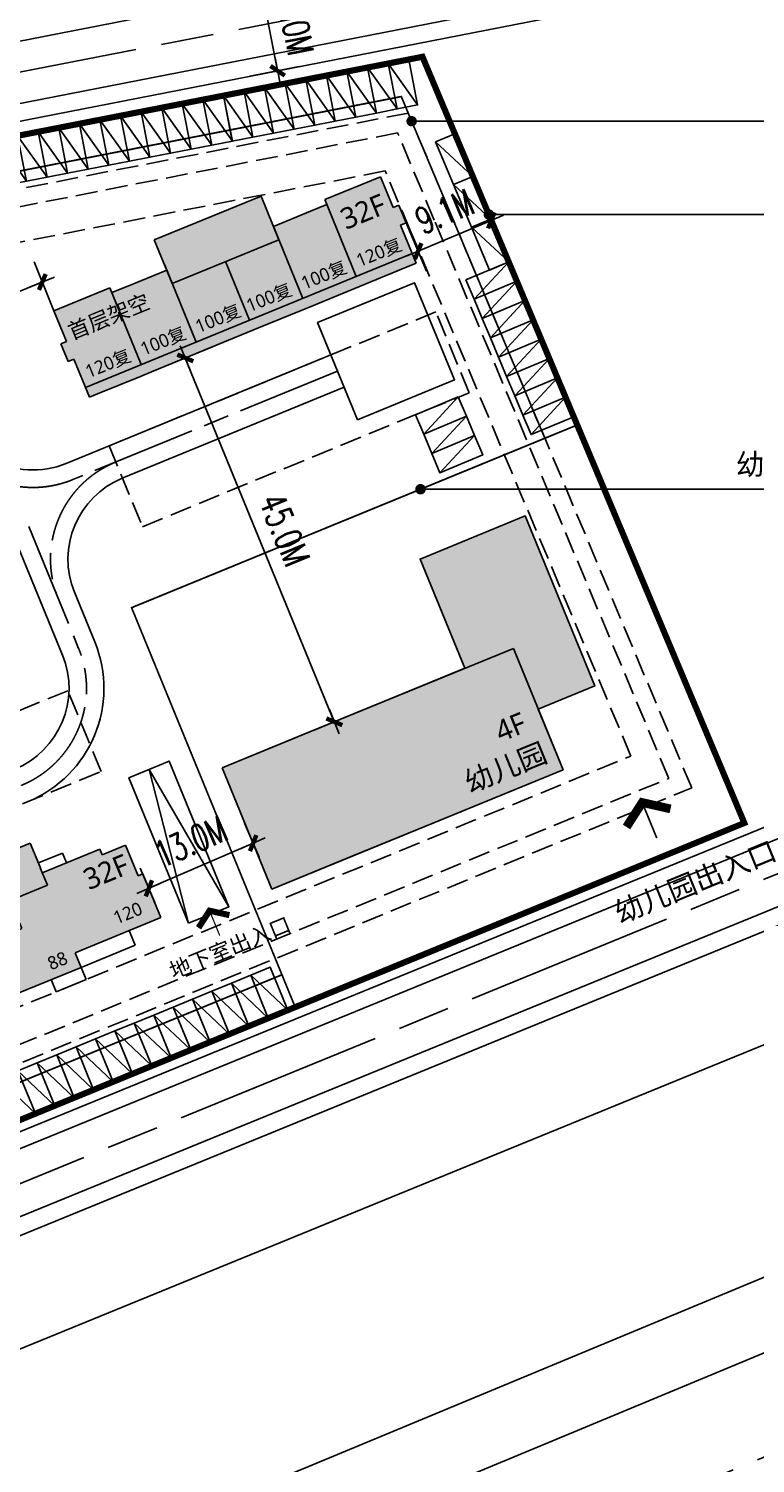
# Model space of a CAD drawing. Header units: inches. Extents: x 855191 to 1455791, y 170967 to 595677.
# Drawn here: x 1237652 to 1320797, y 322401 to 486471 of the extents above; entities that cross this region are included whole.
import ezdxf
from ezdxf.lldxf.tags import DXFTag
from ezdxf.xclip import XClip

# ---------------------------------------------------------------- set-up
doc = ezdxf.new("R2010")
doc.units = ezdxf.units.IN
doc.header["$LTSCALE"] = 1000
doc.header["$MEASUREMENT"] = 0
doc.header["$XCLIPFRAME"] = 2
for name, pattern in [('__DASH', [0.35, 0.25, -0.1]), ('ACAD_ISO08W100', [36, 24, -3, 6, -3]), ('DASHED', [0.75, 0.5, -0.25])]:
    doc.linetypes.add(name, pattern=pattern)
for name, color, linetype in [('06S1中心线', 52, 'ACAD_ISO08W100'), ('AXIS', 3, 'Continuous'), ('BALCONY', 200, 'Continuous'), ('CAR', 146, 'Continuous'), ('PUB_DIM', 3, 'Continuous'), ('road', 175, 'Continuous'), ('SOLID_HATCH', 252, 'Continuous'), ('Text_楼号', 1, 'Continuous'), ('wall', 130, 'Continuous'), ('地下室轮廓', 6, 'Continuous'), ('填充', 7, 'Continuous'), ('户型面积', 1, 'Continuous'), ('用地红线', 1, 'Continuous'), ('退红线', 5, 'Continuous'), ('道路中线', 52, 'Continuous')]:
    doc.layers.add(name, color=color, linetype=linetype)
doc.styles.add('DIM_FONT', font='simplex_.ttf', dxfattribs={"width": 0.7, "bigfont": 'GBCBIG'})
doc.styles.add('H', font='msyh.ttf')
tags = doc.linetypes.add('CENTER', pattern=[2, 1.25, -0.25, 0.25, -0.25]).pattern_tags.tags
tags[10:11] = [DXFTag(74, 4), DXFTag(75, 0), DXFTag(340, '0'), DXFTag(46, 1.0), DXFTag(50, 0.0), DXFTag(44, 0.0), DXFTag(45, 0.0)]
tags[8:9] = [DXFTag(74, 4), DXFTag(75, 0), DXFTag(340, '0'), DXFTag(46, 1.0), DXFTag(50, 0.0), DXFTag(44, 0.0), DXFTag(45, 0.0)]
tags[6:7] = [DXFTag(74, 4), DXFTag(75, 0), DXFTag(340, '0'), DXFTag(46, 1.0), DXFTag(50, 0.0), DXFTag(44, 0.0), DXFTag(45, 0.0)]
tags[4:5] = [DXFTag(74, 4), DXFTag(75, 0), DXFTag(340, '0'), DXFTag(46, 1.0), DXFTag(50, 0.0), DXFTag(44, 0.0), DXFTag(45, 0.0)]
doc.dimstyles.new('DIMN1', dxfattribs={"dimscale": 10, "dimtxt": 300, "dimasz": 1, "dimexe": 250, "dimexo": 300, "dimgap": 150, "dimtad": 1, "dimdec": 1, "dimlfac": 1000, "dimzin": 0, "dimdsep": 46, "dimtxsty": 'DIM_FONT', "dimblk": '_DIMX', "dimcen": 0.09, "dimclrt": 7, "dimazin": 0, "dimtfac": 1, "dimtdec": 1, "dimtix": 1, "dimtmove": 2, "dimatfit": 3, "dimldrblk": '_DIMX', "dimfxl": 1, "dimtolj": 1, "dimtzin": 0, "dimarcsym": 0})

# ---------------------------------------------------------------- blocks, each defined once
blk = doc.blocks.new('768345345345')
at = {"layer": '填充'}
h = blk.add_hatch(color=5, dxfattribs=at)
h.dxf.hatch_style = 1
h.paths.add_polyline_path([(797228, -274214), (803613, -271597), (803840, -272153), (810133, -269573), (808711, -266104), (820925, -261099), (822348, -264568), (828455, -262066), (828227, -261510), (834612, -258893), (836052, -262410), (836700, -262144), (837534, -264180), (836887, -264445), (838669, -268794), (801286, -284115), (799504, -279765), (798856, -280031), (798021, -277993), (798669, -277728)])
at = {"layer": 'SOLID_HATCH'}
for p, q in [((831829, -270301), (828227, -261510)), ((825722, -272803), (822120, -264012)), ((813508, -277808), (809906, -269017)), ((819615, -275306), (816866, -268598)), ((807216, -280388), (803613, -271598))]:
    blk.add_line(p, q, dxfattribs=at)
at = {"layer": 'wall'}
for p, q in [((834612, -258893), (828227, -261510)), ((836052, -262410), (834612, -258893)), ((808711, -266104), (820925, -261099)), ((820925, -261099), (822974, -266095)), ((828455, -262065), (826604, -262824)), ((828227, -261510), (828455, -262065)), ((836699, -262142), (836052, -262410)), ((837534, -264180), (836699, -262142)), ((826604, -262824), (822348, -264569)), ((826604, -262824), (826604, -262824)), ((836887, -264445), (837534, -264180)), ((838669, -268794), (836887, -264445)), ((810759, -271100), (808711, -266104)), ((822974, -266095), (810759, -271100)), ((838214, -267684), (800831, -283004)), ((838299, -268946), (832839, -271183)), ((837744, -269174), (838669, -268794)), ((838299, -268946), (838299, -268946)), ((805691, -271394), (810133, -269574)), ((837744, -269174), (837744, -269174)), ((797228, -274214), (803613, -271598)), ((803613, -271598), (803840, -272153)), ((803840, -272153), (805691, -271394)), ((805691, -271394), (805691, -271394)), ((831544, -271714), (826270, -273876)), ((831545, -271714), (831544, -271714)), ((832839, -271183), (831545, -271714)), ((832839, -271183), (832839, -271183)), ((826270, -273876), (825529, -274179)), ((826270, -273876), (826270, -273876)), ((798670, -277730), (797228, -274214)), ((825529, -274179), (820625, -276189)), ((825529, -274179), (825529, -274179)), ((819330, -276720), (814426, -278730)), ((820625, -276189), (819330, -276720)), ((819330, -276720), (819330, -276720)), ((820625, -276189), (820625, -276189)), ((798021, -277993), (798670, -277730)), ((798856, -280031), (798021, -277993)), ((814426, -278730), (813686, -279033)), ((814426, -278730), (814426, -278730)), ((799504, -279765), (798856, -280031)), ((801286, -284115), (799504, -279765)), ((813685, -279033), (808411, -281195)), ((813686, -279033), (813685, -279033)), ((807116, -281726), (802211, -283735)), ((808411, -281195), (807116, -281726)), ((807116, -281726), (807116, -281726)), ((808411, -281195), (808411, -281195)), ((802211, -283735), (801286, -284115)), ((802211, -283735), (802211, -283735))]:
    blk.add_line(p, q, dxfattribs=at)
at = {"layer": '户型面积', "style": 'H'}
for s, rotation, p in [('120复', 22.28491, (832200, -269253)), ('100复', 22.28491, (825895, -271837)), ('100复', 22.28491, (819617, -274410)), ('100复', 22.28512, (813784, -276800)), ('100复', 22.28512, (807506, -279373)), ('120复', 22.28512, (801201, -281958))]:
    blk.add_text(s, height=1500, rotation=rotation, dxfattribs=at).set_placement(p)
blk = doc.blocks.new('67234234234')
at = {"layer": '填充'}
h = blk.add_hatch(color=5, dxfattribs=at)
h.dxf.hatch_style = 1
h.paths.add_polyline_path([(665542, -193571), (662642, -193571), (662642, -192871), (655542, -192871), (655542, -189221), (650242, -189221), (650242, -194421), (650942, -194421), (650942, -197871), (645542, -197871), (640142, -197871), (640142, -194421), (640842, -194421), (640842, -189221), (635542, -189221), (635542, -192871), (628442, -192871), (628442, -193571), (625542, -193571), (625542, -197371), (624942, -197371), (624942, -202771), (635542, -202771), (635542, -204571), (645542, -204571), (655542, -204571), (655542, -202771), (666142, -202771), (666142, -197371), (665542, -197371)])
h = blk.add_hatch(color=5, dxfattribs=at)
h.dxf.hatch_style = 1
h.paths.add_polyline_path([(650942, -194421), (650242, -194421), (650242, -194321), (645542, -194321), (640842, -194321), (640842, -194421), (640142, -194421), (640142, -195871), (645542, -195871), (650942, -195871)])
at = {"layer": 'BALCONY'}
for p, q in [((632542, -192871), (632542, -191671)), ((632542, -191671), (635542, -191671)), ((658542, -191671), (655542, -191671)), ((658542, -192871), (658542, -191671)), ((640842, -194321, 0), (645542, -194321, 0)), ((650242, -194321, 0), (645542, -194321, 0)), ((645542, -195871, 0), (640142, -195871, 0)), ((645542, -195871, 0), (650942, -195871, 0)), ((628842, -202771), (628842, -204571)), ((662242, -202771), (662242, -204571)), ((628842, -204571), (635542, -204571)), ((635542, -204571, 0), (635542, -206071)), ((639242, -206071), (639242, -204571, 0)), ((651842, -206071), (651842, -204571, 0)), ((655542, -204571, 0), (655542, -206071)), ((662242, -204571), (655542, -204571)), ((635542, -206071), (639242, -206071)), ((655542, -206071), (651842, -206071))]:
    blk.add_line(p, q, dxfattribs=at)
at = {"layer": 'wall'}
for p, q in [((638442, -189221), (635542, -189221)), ((635542, -189221), (635542, -192271)), ((640842, -189221), (638442, -189221)), ((638442, -189221), (638442, -189221)), ((640842, -194421), (640842, -189221)), ((650242, -194421), (650242, -189221)), ((650242, -189221), (652642, -189221)), ((652642, -189221), (652642, -189221)), ((652642, -189221), (655542, -189221)), ((655542, -189221), (655542, -192271)), ((628442, -193571), (625542, -193571)), ((625542, -193571), (625542, -197371)), ((635542, -192871), (628442, -192871)), ((628442, -192871), (628442, -193571)), ((635542, -192261, 0), (635542, -194421, 0)), ((655542, -192261, 0), (655542, -194421, 0)), ((655542, -192871), (662642, -192871)), ((662642, -192871), (662642, -193571)), ((662642, -193571), (665542, -193571)), ((665542, -193571), (665542, -197371)), ((635542, -194421, 0), (640142, -194421, 0)), ((640142, -197871), (640142, -194421)), ((640142, -194421), (640842, -194421)), ((650942, -194421), (650242, -194421)), ((650942, -197871), (650942, -194421)), ((655542, -194421, 0), (650942, -194421, 0)), ((625542, -197371), (624942, -197371)), ((624942, -197371), (624942, -202771)), ((645542, -197871), (640142, -197871)), ((645542, -197871), (650942, -197871)), ((665542, -197371), (666142, -197371)), ((666142, -197371), (666142, -202771)), ((624942, -202771), (635542, -202771)), ((635542, -202771), (635542, -204571)), ((655542, -202771, 0), (655542, -204571)), ((666142, -202771), (655542, -202771)), ((635542, -204571), (645542, -204571)), ((645542, -204571), (645542, -204571)), ((655542, -204571), (645542, -204571)), ((645542, -204571), (645542, -204571))]:
    blk.add_line(p, q, dxfattribs=at)
at = {"layer": '户型面积', "style": 'H'}
for s, p in [('120', (626402, -201597, 0)), ('120', (661158, -201597, 0)), ('88', (636541, -203590, 0)), ('88', (652217, -203590, 0))]:
    blk.add_text(s, height=1500, dxfattribs=at).set_placement(p)
blk = doc.blocks.new('5671212')
at = {"layer": 'wall'}
for p, q in [((979364, -329122), (967334, -334051)), ((987327, -348554), (979364, -329122)), ((967334, -334051), (972453, -346543)), ((978005, -344268), (963200, -350335)), ((983693, -358148), (978005, -344268)), ((980849, -351208), (987327, -348554)), ((963200, -350335), (953947, -354127)), ((953947, -354127), (944694, -357919)), ((944694, -357919), (950382, -371799)), ((968888, -364215), (983693, -358148)), ((959635, -368007), (968888, -364215)), ((950382, -371799), (959635, -368007))]:
    blk.add_line(p, q, dxfattribs=at)
blk = doc.blocks.new('567345345345')
for p, q in [((856060, 303456), (1093341, 400431)), ((1093900, 398715), (856051, 301508)), ((668902, 217244), (1095753, 391694)), ((669431, 215299), (1096591, 389876)), ((670116, 202616), (1108203, 381659)), ((691522, 182742), (1113563, 357939)), ((701530, 178235), (1112572, 348866))]:
    blk.add_line(p, q)
for points in [[(1078068, 601445), (1097575, 499551, -0.4131523), (1089670, 487856), (734261, 418476), (718484, 415624), (608363, 390994, -0.3620772), (596974, 396847), (584821, 425492), (500068, 602102)], [(848229, 304787), (802124, 417287, -0.4729069), (806527, 425451), (1087799, 480358, -0.49668), (1099683, 469741), (1097521, 442901)]]:
    blk.add_lwpolyline(points, format="xyb")
blk.add_lwpolyline([(804113, 417182), (807584, 423620), (1088757, 478508)])
at = {"layer": '06S1中心线'}
for p, q in [((494536, 149763), (1106266, 399772)), ((482455, 75383), (1163377, 358045))]:
    blk.add_line(p, q, dxfattribs=at)
blk.add_lwpolyline([(482455, 353126), (585122, 382210), (719178, 412193), (734908, 415036), (1103165, 486924)], dxfattribs=at)
blk = doc.blocks.new('343434klkl')
at = {"layer": 'AXIS'}
for points, const_width in [([(3958340, -1375177), (3961062, -1373275), (3963784, -1375177)], 1000), ([(3961062, -1373275), (3961062, -1377677)], 200)]:
    blk.add_lwpolyline(points, dxfattribs=dict(at, const_width=const_width))
blk = doc.blocks.new('_DIMX')
blk.add_line((-150, 0), (150, 0))
at = {"const_width": 50}
blk.add_lwpolyline([(-70, -70), (70, 70)], dxfattribs=at)
blk = doc.blocks.new('*D17')
at = {"layer": 'Defpoints', "color": 0, "transparency": 16777216}
for p in [(1258688, 450095), (1255572, 448818), (1275742, 408483)]:
    blk.add_point(p, dxfattribs=at)
at = {"layer": 'PUB_DIM', "color": 0, "lineweight": -2, "transparency": 16777216}
for p, q in [((1258688, 450095), (1253259, 447870)), ((1272622, 407215), (1255576, 448809)), ((1275742, 408483), (1270313, 406258))]:
    blk.add_line(p, q, dxfattribs=at)
at = {"layer": 'PUB_DIM', "color": 0, "lineweight": -2, "transparency": 16777216, "xscale": 10, "yscale": 10, "zscale": 10}
for p, rotation in [((1255572, 448818), 112.2850140056519), ((1272626, 407206), 292.2850140056519)]:
    blk.add_blockref('_DIMX', p, dxfattribs=dict(at, rotation=rotation))
at = {"layer": 'PUB_DIM', "color": 7, "transparency": 16777216, "insert": (1266925, 429170), "char_height": 3000, "attachment_point": 5, "rotation": 292.28501, "style": 'DIM_FONT'}
blk.add_mtext('\\A1;45.0M', dxfattribs=at)
blk = doc.blocks.new('*D32')
at = {"layer": 'Defpoints', "color": 0, "transparency": 16777216}
for p in [(1239212, 457503), (1240541, 454222, 0), (1226639, 448590, 0)]:
    blk.add_point(p, dxfattribs=at)
at = {"layer": 'PUB_DIM', "color": 0, "lineweight": -2, "transparency": 16777216}
for p, q in [((1240541, 454222), (1238273, 459820)), ((1225319, 451874), (1239203, 457499)), ((1226639, 448590), (1224371, 454188))]:
    blk.add_line(p, q, dxfattribs=at)
at = {"layer": 'PUB_DIM', "color": 0, "lineweight": -2, "transparency": 16777216, "xscale": 10, "yscale": 10, "zscale": 10}
for p, rotation in [((1239212, 457503), 22.05319037360696), ((1225310, 451871), 202.053190373607)]:
    blk.add_blockref('_DIMX', p, dxfattribs=dict(at, rotation=rotation))
at = {"layer": 'PUB_DIM', "color": 7, "transparency": 16777216, "insert": (1231127, 457485), "char_height": 3000, "attachment_point": 5, "rotation": 22.05319, "style": 'DIM_FONT'}
blk.add_mtext('\\A1;15.0M', dxfattribs=at)
blk = doc.blocks.new('*D28')
at = {"layer": 'Defpoints', "color": 0, "transparency": 16777216}
for p in [(1288799, 468798), (1280430, 465275, 0), (1290587, 464552)]:
    blk.add_point(p, dxfattribs=at)
at = {"layer": 'PUB_DIM', "color": 0, "lineweight": -2, "transparency": 16777216}
for p, q in [((1288799, 468798), (1291556, 462248)), ((1280430, 465275), (1283187, 458725)), ((1282217, 461029), (1290587, 464552)), ((1290596, 464556), (1290605, 464559)), ((1282208, 461025), (1282199, 461021))]:
    blk.add_line(p, q, dxfattribs=at)
at = {"layer": 'PUB_DIM', "color": 0, "lineweight": -2, "transparency": 16777216, "xscale": 10, "yscale": 10, "zscale": 10}
for p, rotation in [((1290587, 464552), 202.8281743995921), ((1282217, 461029), 22.8281743995922)]:
    blk.add_blockref('_DIMX', p, dxfattribs=dict(at, rotation=rotation))
at = {"layer": 'PUB_DIM', "color": 7, "transparency": 16777216, "insert": (1285230, 465573), "char_height": 3000, "attachment_point": 5, "rotation": 22.82817, "style": 'DIM_FONT'}
blk.add_mtext('\\A1;9.1M', dxfattribs=at)
blk = doc.blocks.new('*D34')
at = {"layer": 'Defpoints', "color": 0, "transparency": 16777216}
for p in [(1264029, 492454), (1260849, 491833), (1262956, 481036)]:
    blk.add_point(p, dxfattribs=at)
at = {"layer": 'PUB_DIM', "color": 0, "lineweight": -2, "transparency": 16777216}
for p, q in [((1260849, 491833), (1266483, 492932)), ((1266135, 481667), (1264031, 492444)), ((1262956, 481036), (1268590, 482136))]:
    blk.add_line(p, q, dxfattribs=at)
at = {"layer": 'PUB_DIM', "color": 0, "lineweight": -2, "transparency": 16777216, "xscale": 10, "yscale": 10, "zscale": 10}
for p, rotation in [((1264029, 492454), 101.0458575633151), ((1266136, 481657), 281.045857563315)]:
    blk.add_blockref('_DIMX', p, dxfattribs=dict(at, rotation=rotation))
at = {"layer": 'PUB_DIM', "color": 7, "transparency": 16777216, "insert": (1268046, 487634), "char_height": 3000, "attachment_point": 5, "rotation": 281.04586, "style": 'DIM_FONT'}
blk.add_mtext('\\A1;11.0M', dxfattribs=at)
blk = doc.blocks.new('*D15')
at = {"layer": 'Defpoints', "color": 0, "transparency": 16777216}
for p in [(1264036, 391718), (1251408, 388158), (1252105, 386548)]:
    blk.add_point(p, dxfattribs=at)
at = {"layer": 'PUB_DIM', "color": 0, "lineweight": -2, "transparency": 16777216}
for p, q in [((1264036, 391718), (1262344, 395621)), ((1263329, 393323), (1251417, 388161)), ((1252105, 386548), (1250414, 390451))]:
    blk.add_line(p, q, dxfattribs=at)
at = {"layer": 'PUB_DIM', "color": 0, "lineweight": -2, "transparency": 16777216, "xscale": 10, "yscale": 10, "zscale": 10}
for p, rotation in [((1263338, 393327), 23.42825652068462), ((1251408, 388158), 203.4282565206846)]:
    blk.add_blockref('_DIMX', p, dxfattribs=dict(at, rotation=rotation))
at = {"layer": 'PUB_DIM', "color": 7, "transparency": 16777216, "insert": (1256173, 393513), "char_height": 3000, "attachment_point": 5, "rotation": 23.42826, "style": 'DIM_FONT'}
blk.add_mtext('\\A1;13.0M', dxfattribs=at)
blk = doc.blocks.new('236786786')
at = {"layer": 'CAR'}
blk.add_line((48363021, 91868905), (48368003, 91871910), dxfattribs=at)
blk.add_lwpolyline([(48363021, 91868905), (48364998, 91867544), (48368003, 91871910), (48366026, 91873271)], close=True, dxfattribs=at)
blk = doc.blocks.new('5624234234')
at = {"layer": 'CAR'}
for p, xscale, rotation in [((32785797, 98934943), -1, 134.2081504685296), ((32788151, 98934475), -1, 134.2081504685296), ((32790505, 98934007), -1, 134.2081504685296), ((32792859, 98933539), -1, 134.2081504685296), ((32795213, 98933071), -1, 134.2081504685296), ((32797567, 98932603), -1, 134.2081504685296), ((32799921, 98932135), -1, 134.2081504685296), ((32802275, 98931667), -1, 134.2081504685296), ((32804629, 98931199), -1, 134.2081504685296), ((32806983, 98930730), -1, 134.2081504685296), ((32809337, 98930262), -1, 134.2081504685296), ((32811690, 98929794), -1, 134.2081504685296), ((32814044, 98929326), -1, 134.2081504685296), ((32816398, 98928858), -1, 134.2081504685296), ((32818752, 98928390), -1, 134.2081504685296), ((32821106, 98927922), -1, 134.2081504685296), ((32823460, 98927454), -1, 134.2081504685296), ((32825814, 98926986), -1, 134.2081504685296), ((32828168, 98926518), -1, 134.2081504685296), ((32830522, 98926050), -1, 134.2081504685296), ((12022691, 103393629), -1, 145.9757856875857), ((12022739, 103388329), -1, 145.9757856875857), ((12022787, 103383029), -1, 145.9757856875857), ((103906197, -11145801), -0.9999999999999992, 55.97578568758573), ((103906219, -11148200), -0.9999999999999992, 55.97578568758573), ((103906241, -11150600), -0.9999999999999992, 55.97578568758573), ((103906263, -11153000), -0.9999999999999992, 55.97578568758573), ((103906285, -11155400), -0.9999999999999992, 55.97578568758573), ((103895007, -11157903), -0.9999999999999992, 55.97578568758573), ((103906306, -11157800), -0.9999999999999992, 55.97578568758573), ((103895029, -11160303), -0.9999999999999992, 55.97578568758573), ((103906328, -11160200), -0.9999999999999992, 55.97578568758573), ((103895051, -11162703), -0.9999999999999992, 55.97578568758573), ((103906350, -11162600), -0.9999999999999992, 55.97578568758573), ((12874072, 103206200), -0.9999999999999998, 145.4546037812278), ((12876472, 103206200), -0.9999999999999998, 145.4546037812278), ((12878872, 103206200), -0.9999999999999998, 145.4546037812278), ((12881272, 103206200), -0.9999999999999998, 145.4546037812278), ((12883672, 103206200), -0.9999999999999998, 145.4546037812278), ((12886072, 103206200), -0.9999999999999998, 145.4546037812278), ((12888472, 103206200), -0.9999999999999998, 145.4546037812278), ((12890872, 103206200), -0.9999999999999998, 145.4546037812278), ((12893272, 103206200), -0.9999999999999998, 145.4546037812278), ((12895672, 103206200), -0.9999999999999998, 145.4546037812278), ((12898072, 103206200), -0.9999999999999998, 145.4546037812278), ((12900472, 103206200), -0.9999999999999998, 145.4546037812278), ((12902872, 103206200), -0.9999999999999998, 145.4546037812278), ((12905272, 103206200), -0.9999999999999998, 145.4546037812278)]:
    blk.add_blockref('236786786', p, dxfattribs=dict(at, xscale=xscale, rotation=rotation))
blk = doc.blocks.new('5672423423')
at = {"layer": 'road'}
for p, q in [((2180088, -294686), (2162088, -292186)), ((2162088, -297186), (2180088, -294686))]:
    blk.add_line(p, q, dxfattribs=at)
blk.add_lwpolyline([(2162088, -297186), (2180088, -297186), (2180088, -292186), (2162088, -292186)], close=True, dxfattribs=at)

msp = doc.modelspace()

# ---------------------------------------------------------------- hatches: boundary and pattern name
at = {"layer": '填充'}
h = msp.add_hatch(color=6, dxfattribs=at)
h.dxf.hatch_style = 1
h.paths.add_polyline_path([(1259800.43, 401950.29), (1287560.04, 413325.89), (1282441.02, 425817.71), (1294470.18, 430747.14), (1302433.1, 411315.41), (1295955.86, 408661.11), (1298799.76, 401721.21), (1265488.24, 388070.48)])

# ---------------------------------------------------------------- linework, layer by layer
at = {"layer": 'road'}
for p, q in [((1272228.29, 449160.09), (1241942.41, 436749.24)), ((1273745.04, 445458.81), (1248361.36, 435056.83)), ((1235801.58, 428785.03), (1241520.25, 414829.91)), ((1242900.03, 422011.77), (1245221.53, 416346.66))]:
    msp.add_line(p, q, dxfattribs=at)
msp.add_lwpolyline([(1275261.79, 441757.53), (1286365.63, 446307.77), (1281815.39, 457411.61), (1270711.55, 452861.37)], close=True, dxfattribs=at)
at = {"layer": 'road', "color": 30, "linetype": '__DASH', "ltscale": 10, "elevation": 0}
msp.add_lwpolyline([(1246874.81, 438768.85), (1250666.67, 429515.65), (1288049.75, 444835.67), (1284257.88, 454088.87)], close=True, dxfattribs=at)
at = {"layer": 'road', "color": 30, "linetype": '__DASH', "ltscale": 10}
msp.add_lwpolyline([(1204017.57, 395138.46), (1207809.44, 385885.26), (1245932.31, 401508.44), (1242140.44, 410761.64)], close=True, dxfattribs=at)
at = {"layer": 'road'}
for centre, radius, start, end in [((1238150.54, 446002.44), 10000, 241.090764, 292.2833172), ((1252153.23, 425803.63), 10000, 112.2833172, 202.2833172), ((1232267.05, 411038.04), 14000, 292.2833172, 22.2833172), ((1232267.05, 411038.04), 10000, 292.2833172, 22.2833172)]:
    msp.add_arc(centre, radius, start, end, dxfattribs=at)
at = {"layer": 'Text_楼号', "linetype": 'Continuous'}
for p, q in [((1281474.25, 475889.18), (1340505.12, 475889.18)), ((1290304.3, 465219.23), (1340505.12, 465219.23)), ((1282487.79, 433802.34), (1340505.12, 433802.34))]:
    msp.add_line(p, q, dxfattribs=at)
at = {"layer": 'Text_楼号', "linetype": 'Continuous', "const_width": 600}
for points in [[(1281174.25, 475889.18, 1), (1281774.25, 475889.18, 1)], [(1290004.3, 465219.23, 1), (1290604.3, 465219.23, 1)], [(1282187.79, 433802.34, 1), (1282787.79, 433802.34, 1)]]:
    msp.add_lwpolyline(points, format="xyb", close=True, dxfattribs=at)
at = {"layer": '地下室轮廓', "linetype": 'DASHED', "ltscale": 5, "const_width": 200}
msp.add_lwpolyline([(1249427.12, 420254.41), (1296716.14, 439632.97), (1285912.15, 465346.34), (1280287.54, 478708.37), (1154271.67, 454129.22), (1050343.92, 433858.31), (1036456.37, 430941.17), (947154.79, 410833.32), (957670.26, 375563.32), (989665.78, 316577), (1002076.09, 292265.11), (1048785.08, 311405.98), (1051559.35, 304635.99), (1146492.72, 343542.22), (1151701.58, 331175.16), (1266631.05, 378272.08)], close=True, dxfattribs=at)
at = {"layer": '填充', "color": 6}
msp.add_lwpolyline([(1259800.43, 401950.29), (1287560.04, 413325.89), (1282441.02, 425817.71), (1294470.18, 430747.14), (1302433.1, 411315.41), (1295955.86, 408661.11), (1298799.76, 401721.21), (1265488.24, 388070.48)], close=True, dxfattribs=at)
at = {"layer": '用地红线', "linetype": 'CENTER', "ltscale": 5, "const_width": 700}
msp.add_lwpolyline([(1149552.86, 325971.8), (1319542.8, 395631.94), (1289599.86, 466895.8), (1282712.86, 483256.8), (1153505.9, 458055.23), (1049549.86, 437778.8), (1035605.86, 434849.8), (942097.86, 413794.8), (953955.86, 374021.8), (986125.86, 314713.8), (1001347.86, 284893.8), (1013601.86, 289919.8), (1045784.86, 305675.8), (1047818.86, 303952.8), (1048138.86, 304083.8), (1057190.86, 296314.8), (1145485.86, 335627.8), (1149552.86, 325971.8)], dxfattribs=at)
at = {"layer": '用地红线', "linetype": 'CENTER', "ltscale": 5, "const_width": 200}
msp.add_lwpolyline([(1300417.57, 441149.78), (1249427.12, 420254.41), (1268147.8, 374570.8), (1319542.8, 395631.94)], close=True, dxfattribs=at)
at = {"layer": '退红线', "linetype": '__DASH', "ltscale": 10}
for p, q in [((1281080.2, 476825.29), (1154654.55, 452166.21)), ((1285911.65, 465347.55), (1281080.2, 476825.29)), ((1279867.54, 474551.08), (1155037.43, 450203.2)), ((1284068.3, 464571.61), (1279867.54, 474551.08)), ((1278444.88, 470198.21), (1155803.19, 446277.18)), ((1281303.28, 463407.7), (1278444.88, 470198.21)), ((1310891.61, 400732.43), (1284068.3, 464571.61)), ((1313517.08, 399646.91), (1285912.15, 465346.34)), ((1306566.02, 403282.68), (1281302.52, 463409.51)), ((1150500.83, 339328.76), (1306566.02, 403282.68)), ((1152017.57, 335627.48), (1310891.61, 400732.43)), ((1152775.95, 333776.84), (1313517.08, 399646.91))]:
    msp.add_line(p, q, dxfattribs=at)
at = {"layer": '道路中线', "linetype": 'ACAD_ISO08W100', "ltscale": 0.5}
for p, q in [((1272986.67, 447309.45), (1242700.78, 434898.6)), ((1237652.22, 429543.41), (1243370.89, 415588.28))]:
    msp.add_line(p, q, dxfattribs=at)
for centre, start, end in [((1252153.23, 425803.63), 112.2833172, 202.2833172), ((1238150.54, 446002.44), 241.090764, 292.2833172), ((1232267.05, 411038.04), 292.2833172, 22.2833172)]:
    msp.add_arc(centre, 12000, start, end, dxfattribs=at)

# ---------------------------------------------------------------- block references
ref = msp.add_blockref('567345345345', (314785.58, 29972.87))
XClip(ref).set_block_clipping_path([(540405.1727858884, 140994.2823660196), (1141005.172785888, 565704.2823660196)])
at = {"layer": 'AXIS', "rotation": 22.28501400565322}
msp.add_blockref('343434klkl', (-2878115.91, 166584.03), dxfattribs=at)
at = {"layer": 'AXIS', "xscale": 0.7, "yscale": 0.7, "zscale": 0.7, "rotation": 22.28501400565322}
msp.add_blockref('343434klkl', (-1671832.02, 223629.91), dxfattribs=at)
at = {"layer": 'CAR', "rotation": 22.28331720643341}
msp.add_blockref('5624234234', (707751.5, 30486.25), dxfattribs=at)
at = {"layer": 'road', "color": 30, "xscale": -1, "rotation": 292.2833172064025}
msp.add_blockref('5672423423', (2350767.28, -1503777.26), dxfattribs=at)
at = {"layer": 'wall'}
for name, p in [('768345345345', (443313.38, 728435.78, 0)), ('5671212', (315106.6, 759869.17))]:
    msp.add_blockref(name, p, dxfattribs=at)
at = {"layer": 'wall', "rotation": 22.28331720643272}
msp.add_blockref('67234234234', (559494.07, 319842.49), dxfattribs=at)

# ---------------------------------------------------------------- texts
at = {"layer": 'Text_楼号', "linetype": 'Continuous', "extrusion": (0.000206508, -0.000324693, 1), "style": 'H'}
for s, height, p in [('32F', 2400, (1273956.98, 463456.79, 121.73)), ('首层架空', 1800, (1242609.21, 450852.07, 119.34)), ('4F', 2400, (1291654.06, 404846.53, 144.41)), ('幼儿园', 2400, (1288108.8, 399015.04, 145.57)), ('32F', 2400, (1244545.46, 387942.56, 140.17)), (' 地下室出入口', 1800, (1253651, 377523.89, 145.43))]:
    msp.add_text(s, height=height, rotation=22.28, dxfattribs=at).set_placement(p)
at = {"layer": 'Text_楼号', "linetype": 'Continuous', "extrusion": (0.000259753, -0.0002839, 1), "style": 'H'}
msp.add_text('幼儿园用地范围', height=2400, dxfattribs=at).set_placement((1318574.4, 435447.34, 228))
at = {"layer": 'Text_楼号', "linetype": 'Continuous', "style": 'H'}
msp.add_text('幼儿园出入口', height=2400, rotation=22.28, dxfattribs=at).set_placement((1305290.72, 384081.34))

# ---------------------------------------------------------------- dimensions: what is measured, and where the dimension line sits
at = {"layer": 'PUB_DIM'}
for p1, p2, distance, picture, middle in [((1262956.17, 481036.46), (1260848.63, 491832.67), -3240.33, '*D34', (1268046.47, 487633.96)), ((1280430.04, 465274.95, 0), (1288799.2, 468797.87), -4606.99, '*D28', (1285230.43, 465573.46)), ((1226638.9, 448589.67, 0), (1240541.16, 454221.57, 0), 3540.04, '*D32', (1231127.06, 457485.43)), ((1275742.13, 408482.77), (1258688.41, 450095.05), 3367.86, '*D17', (1266925.04, 429169.97)), ((1264035.9, 391717.86), (1252105.26, 386548.02), -1754.12, '*D15', (1256172.5, 393513.2))]:
    dim = msp.add_aligned_dim(p1=p1, p2=p2, distance=distance, dimstyle='DIMN1', override={"dimexo": 0, "dimlfac": 0.001, "dimpost": 'M', "dimfxl": 250}, dxfattribs=at)
    dim.commit()
    dim.dimension.update_dxf_attribs({"geometry": picture, "text_midpoint": middle})

doc.saveas('drawing.dxf')
